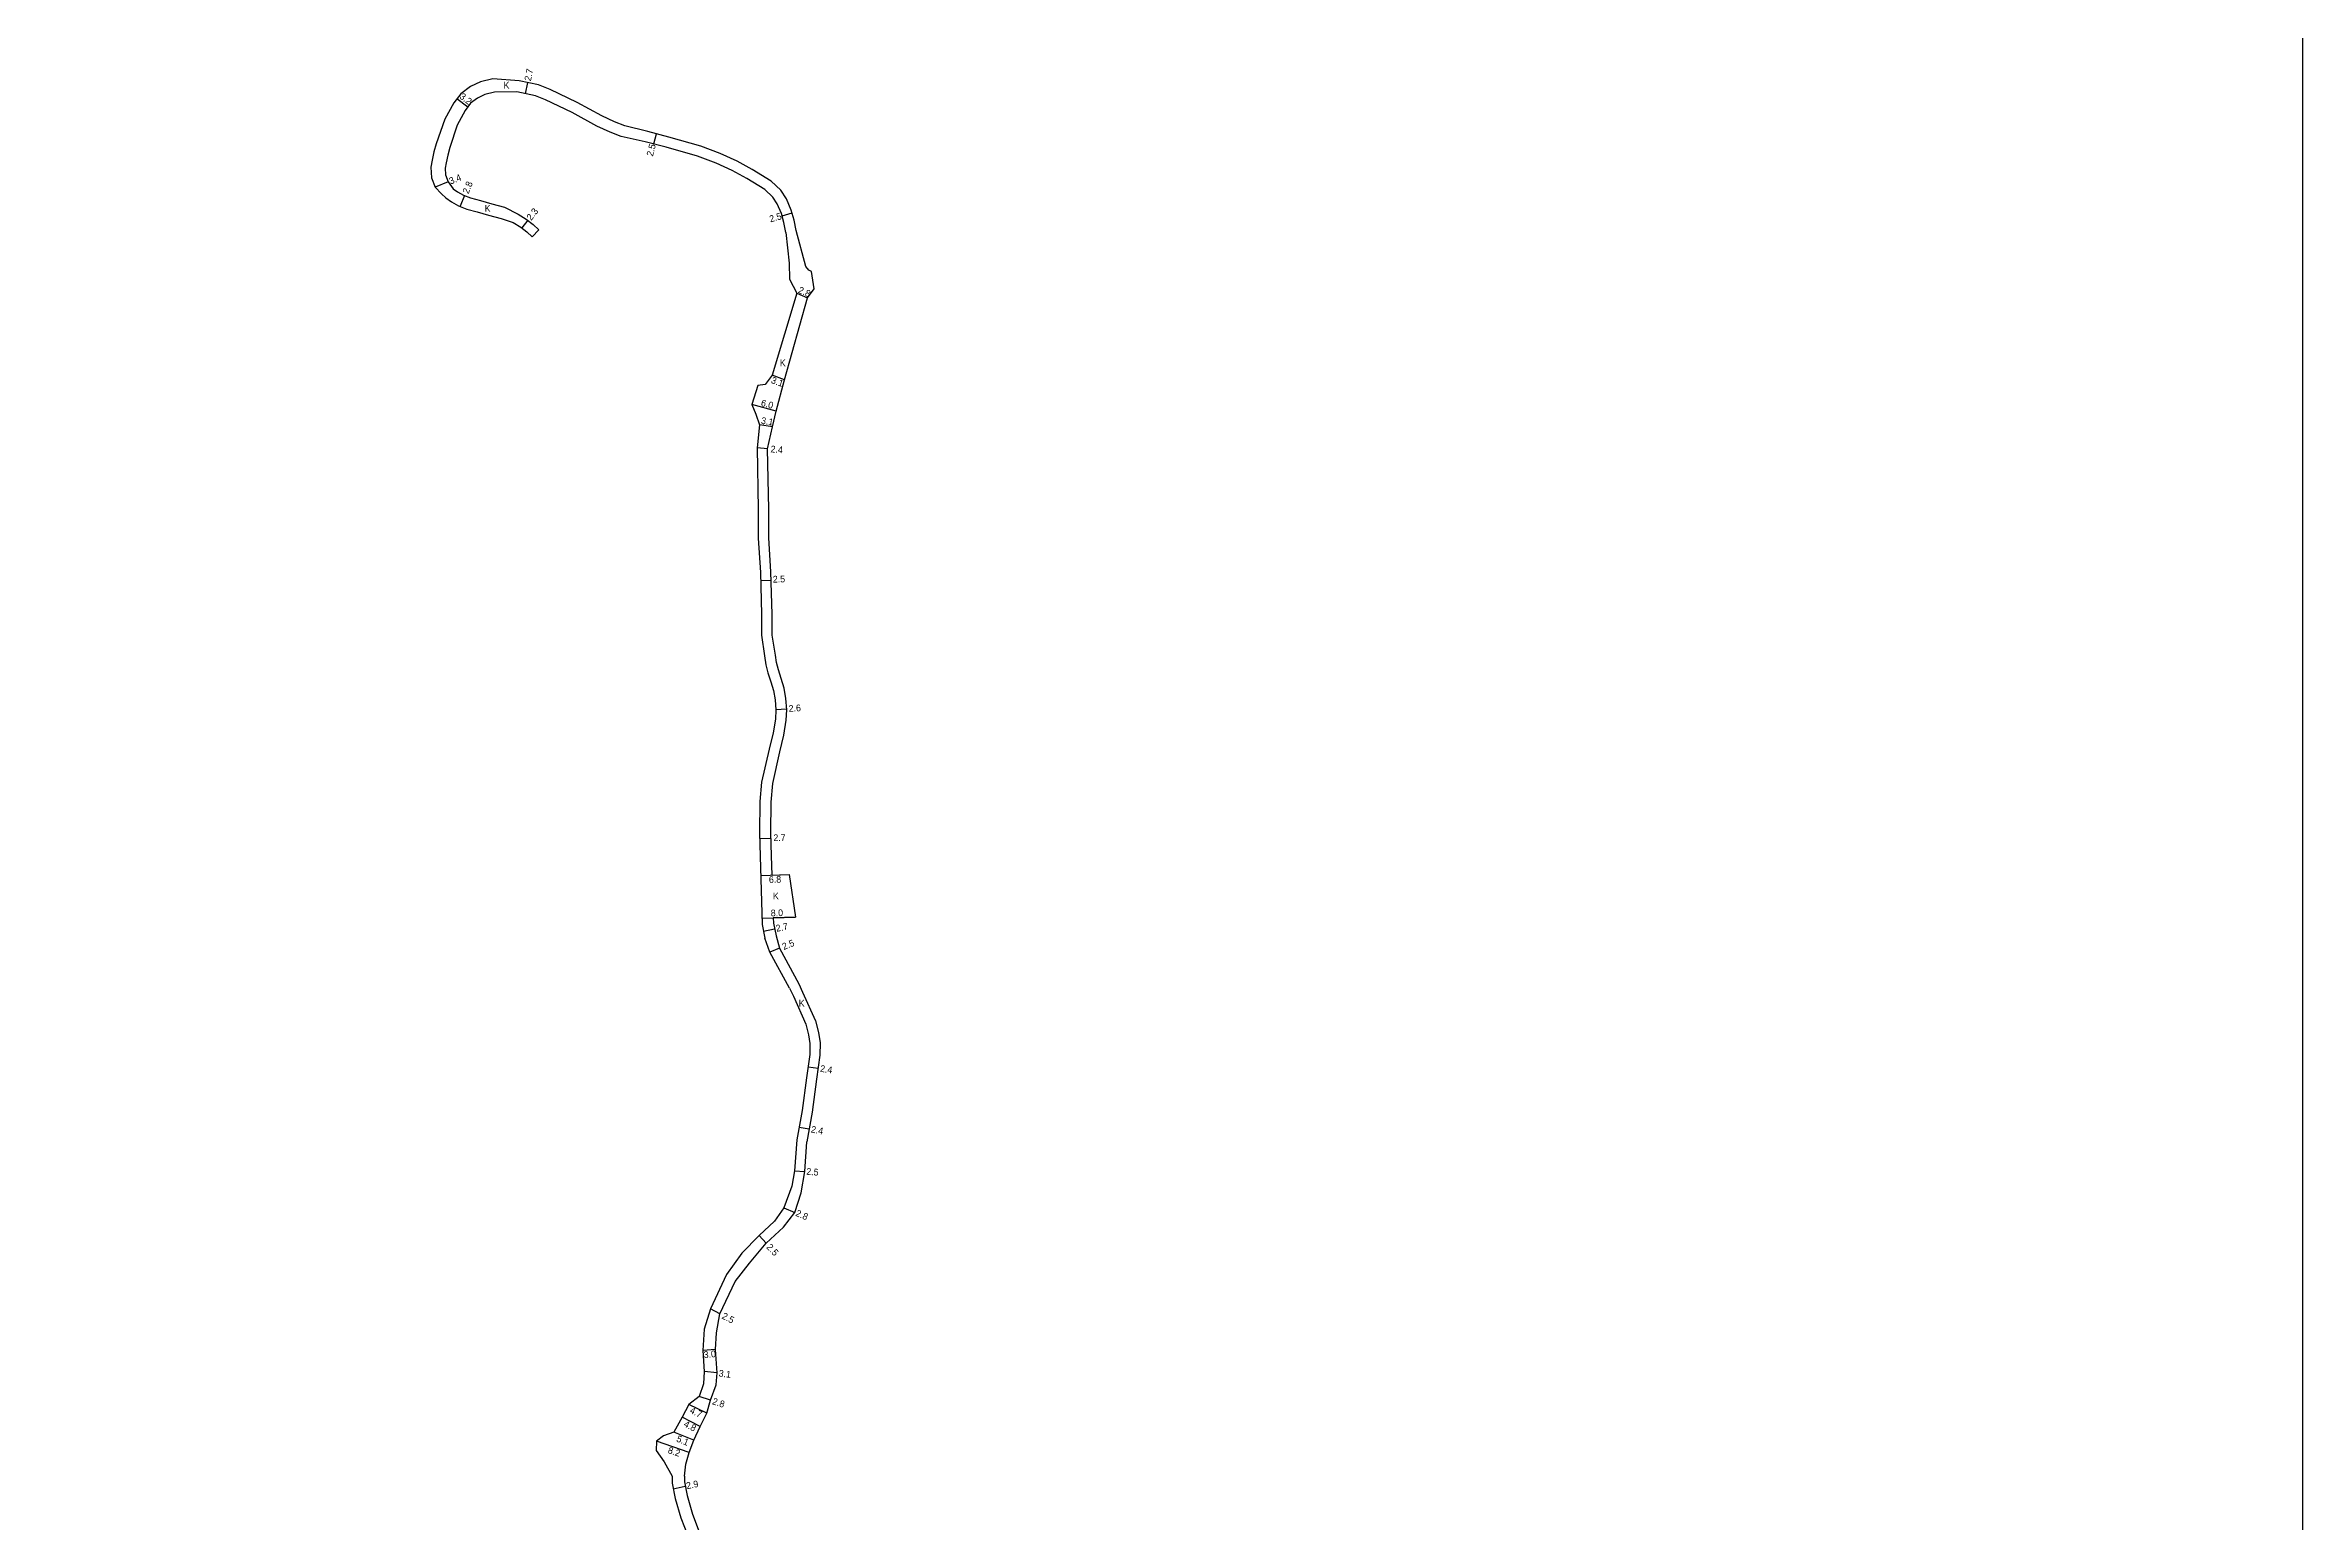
# Model space of a CAD drawing. Header units: metres. Extents: x 0 to 4000, y -96000 to -93000.
# Drawn here: x 1863 to 2400, y -95379 to -95028 of the extents above; entities that cross this region are included whole.
import ezdxf

# ---------------------------------------------------------------- set-up
doc = ezdxf.new("R2010")
doc.units = ezdxf.units.M
doc.header["$LTSCALE"] = 2.5
for name, color, linetype in [('図郭', 7, 'Continuous'), ('幅員', 7, 'Continuous'), ('舗装', 7, 'Continuous'), ('道路', 7, 'Continuous')]:
    doc.layers.add(name, color=color, linetype=linetype)
doc.styles.get("Standard").update_dxf_attribs({"font": ''})
doc.styles.get('Standard').set_extended_font_data('@MS PGothic')

msp = doc.modelspace()

# ---------------------------------------------------------------- linework, layer by layer
at = {"layer": '図郭'}
msp.add_lwpolyline([(1600, -95400), (2400, -95400), (2400, -94800), (1600, -94800)], close=True, dxfattribs=at)
at = {"layer": '幅員'}
for points in [[(1977.23, -95039.7), (1977.78, -95037.05)], [(1963.51, -95042.85), (1960.95, -95040.94)], [(2007.74, -95051.62), (2008.37, -95049.2)], [(1958.89, -95060.64), (1955.73, -95061.88)], [(1962.71, -95063.87), (1961.67, -95066.46)], [(1977.78, -95069.76), (1976.36, -95071.57)], [(2038.26, -95068.72), (2040.66, -95068.03)], [(2041.76, -95087.1), (2044.33, -95088.2)], [(2038.82, -95107.67), (2035.9, -95106.63)], [(2036.9, -95115.16), (2031.1, -95113.6)], [(2035.96, -95118.87), (2032.9, -95118.37)], [(2034.78, -95124.07), (2032.38, -95123.88)], [(2033.18, -95155.39), (2035.68, -95155.33)], [(2036.76, -95186.11), (2039.36, -95185.95)], [(2032.95, -95216.7), (2035.65, -95216.64)], [(2033.18, -95225.54), (2039.98, -95225.33)], [(2033.49, -95235.64), (2041.49, -95235.4)], [(2033.87, -95238.79), (2036.51, -95238.24)], [(2037.7, -95242.8), (2035.39, -95243.74)], [(2044.46, -95271), (2046.84, -95271.33)], [(2042.34, -95285.36), (2044.7, -95285.79)], [(2041.22, -95295.72), (2043.71, -95295.92)], [(2038.71, -95304.54), (2041.29, -95305.65)], [(2034.52, -95312.93), (2032.8, -95311.11)], [(2023.5, -95329.72), (2021.28, -95328.57)], [(2022.42, -95338.18), (2019.44, -95338.46)], [(2022.8, -95343.77), (2019.72, -95343.41)], [(2021.24, -95350.24), (2018.57, -95349.38)], [(2018.78, -95356.53), (2014.55, -95354.27)], [(2020.35, -95353.32), (2016.12, -95351.25)], [(2016.15, -95362.67), (2008.39, -95360.02)], [(2017.28, -95359.79), (2012.56, -95357.85)], [(2012.4, -95371.3), (2015.25, -95370.74)]]:
    msp.add_lwpolyline(points, dxfattribs=at)
at = {"layer": '道路'}
for points in [[(1975.76, -95036.64), (1969.49, -95036.16), (1966.55, -95036.84), (1964.16, -95037.96), (1961.89, -95039.68), (1960.24, -95041.89), (1958.06, -95045.77), (1955.97, -95051.58)], [(2006.34, -95048.68), (2000.91, -95047.33), (1998.44, -95046.34), (1995.42, -95044.96), (1989.57, -95041.76), (1983.12, -95038.66), (1980.37, -95037.59), (1975.76, -95036.64)], [(1975.22, -95039.28), (1969.88, -95039.35), (1967.6, -95039.88), (1965.83, -95040.71), (1964.18, -95041.96), (1962.93, -95043.64), (1960.96, -95047.15), (1959.24, -95052.48)], [(2005.71, -95051.1), (2000.04, -95049.89), (1997.38, -95048.82), (1994.21, -95047.37), (1988.34, -95044.16), (1982.04, -95041.14), (1979.6, -95040.19), (1975.22, -95039.28)], [(2041.62, -95072.21), (2041.16, -95069.75), (2040.47, -95067.35), (2039.35, -95064.67), (2038.01, -95062.65), (2035.66, -95060.49), (2031.16, -95057.71), (2027.57, -95055.71), (2023.59, -95053.89), (2018.92, -95052.12), (2011.36, -95049.98), (2006.34, -95048.68)], [(1955.97, -95051.58), (1955.43, -95053.52), (1955.03, -95055.45), (1954.74, -95057.18), (1954.87, -95059.69), (1955.73, -95061.88)], [(1959.24, -95052.48), (1958.74, -95054.32), (1958.38, -95056.08), (1958.16, -95057.38), (1958.24, -95058.97), (1958.89, -95060.64)], [(2039.16, -95072.67), (2038.72, -95070.32), (2038.11, -95068.18), (2037.13, -95065.85), (2036.09, -95064.28), (2034.15, -95062.49), (2029.89, -95059.87), (2026.44, -95057.94), (2022.63, -95056.2), (2018.14, -95054.5), (2010.7, -95052.39), (2005.71, -95051.1)], [(1958.89, -95060.64), (1960.08, -95062.3), (1961.09, -95063.04), (1962.47, -95063.77), (1964.16, -95064.45), (1966.51, -95065.08), (1969.21, -95065.87), (1972.29, -95066.64), (1975.49, -95068.3)], [(1955.73, -95061.88), (1957.28, -95063.52), (1958.3, -95064.47), (1959.61, -95065.42), (1961.29, -95066.31), (1963.27, -95067.11), (1965.75, -95067.78), (1968.48, -95068.57), (1971.44, -95069.32), (1974.29, -95070.27)], [(1974.29, -95070.27), (1976.13, -95071.38), (1977.55, -95072.5), (1978.84, -95073.74)], [(1975.49, -95068.3), (1977.43, -95069.49), (1979.06, -95070.76), (1980.44, -95072.08)], [(1980.44, -95072.08), (1978.84, -95073.74)], [(2039.16, -95072.67), (2039.95, -95079.96), (2040.04, -95083.77), (2041.76, -95087.1), (2035.9, -95106.63), (2034.24, -95108.83), (2032.52, -95109.04), (2031.1, -95113.6), (2032.07, -95115.86), (2032.9, -95118.37), (2032.38, -95123.88), (2032.6, -95138.47), (2032.6, -95145.33), (2033.13, -95153.48), (2033.4, -95163.44), (2033.42, -95168.38), (2034.11, -95173.34), (2034.42, -95175.43), (2034.9, -95177.38), (2035.57, -95179.53), (2036.24, -95181.59), (2036.61, -95183.78), (2036.77, -95186.18), (2036.69, -95188.38), (2036.15, -95191.62), (2035.19, -95195.53), (2033.41, -95203.33), (2032.98, -95207.98), (2032.92, -95215.37), (2033.04, -95220.92), (2033.54, -95237.22), (2034.21, -95240.44)], [(2045.91, -95086.07), (2045.27, -95081.92), (2044.62, -95081.63), (2043.96, -95080.75), (2041.62, -95072.21)], [(2035.88, -95225.46), (2035.74, -95220.85), (2035.62, -95215.35), (2035.68, -95208.12), (2036.09, -95203.7), (2037.71, -95196.15), (2038.7, -95192.15), (2039.28, -95188.64), (2039.37, -95186.15), (2039.2, -95183.48), (2038.77, -95180.97), (2038.05, -95178.74), (2037.41, -95176.68), (2036.97, -95174.92), (2036.71, -95173.13), (2035.92, -95168.37), (2035.9, -95163.4), (2035.63, -95153.37), (2035.1, -95145.25), (2035.1, -95138.47), (2034.78, -95124.07), (2035.96, -95118.87), (2036.9, -95115.16), (2038.82, -95107.67), (2044.33, -95088.2), (2045.91, -95086.07)], [(2035.88, -95225.46), (2039.98, -95225.33), (2041.49, -95235.4), (2036.19, -95235.56)], [(2036.19, -95235.56), (2036.23, -95236.9), (2036.85, -95239.9)], [(2040.06, -95252.34), (2035.39, -95243.74), (2034.21, -95240.44)], [(2036.85, -95239.9), (2037.7, -95242.8), (2042.23, -95251.3)], [(2040.06, -95252.34), (2040.98, -95254.25), (2043.92, -95260.86), (2044.59, -95263.38), (2044.89, -95265.49), (2044.87, -95268.09), (2044.1, -95273.61), (2043.06, -95281.43), (2041.78, -95288.39)], [(2042.23, -95251.3), (2043.16, -95253.24), (2046.19, -95260.06), (2046.94, -95262.89), (2047.3, -95265.32), (2047.27, -95268.27), (2046.48, -95273.93), (2045.43, -95281.8), (2044.14, -95288.82)], [(2041.78, -95288.39), (2041.22, -95295.72), (2040.62, -95299.39), (2038.71, -95304.54), (2036.47, -95307.73), (2032.8, -95311.11), (2028.7, -95315.34), (2025.08, -95320.39), (2021.28, -95328.57), (2019.73, -95333.36), (2019.44, -95338.46), (2019.72, -95343.41), (2019.6, -95346.35), (2018.57, -95349.38), (2016.12, -95351.25), (2014.55, -95354.27), (2012.56, -95357.85), (2010.1, -95358.77), (2008.39, -95360.02), (2008.29, -95362.22), (2010.25, -95364.95), (2012.12, -95368.35)], [(2015.03, -95368.31), (2015.39, -95365.48), (2016.15, -95362.67), (2017.28, -95359.79), (2018.78, -95356.53), (2020.35, -95353.32), (2021.24, -95350.24), (2022.56, -95346.61), (2022.8, -95343.77), (2022.42, -95338.18), (2022.65, -95334.24), (2023.5, -95329.72), (2027.13, -95322.05), (2030.53, -95317.66), (2034.52, -95312.93), (2038.58, -95309.1), (2041.29, -95305.65), (2042.85, -95300.95), (2043.71, -95295.92), (2044.14, -95288.82)], [(2012.12, -95368.35), (2012.15, -95370.01), (2012.86, -95373.61), (2014.2, -95378.24), (2015.9, -95382.69), (2018.47, -95387.94), (2022.42, -95394.88), (2025.32, -95400)], [(2015.03, -95368.31), (2015.04, -95369.71), (2015.68, -95372.92), (2016.95, -95377.32), (2018.56, -95381.53), (2021.04, -95386.58), (2024.94, -95393.45), (2028.65, -95400)]]:
    msp.add_lwpolyline(points, dxfattribs=at)

# ---------------------------------------------------------------- texts
at = {"layer": '幅員'}
for s, rotation, p in [('2.7', 78.2886, (1978.52, -95036.78)), ('3.2', 323.1946, (1961.4, -95040.66)), ('2.5', 75.4273, (2007.54, -95054.69)), ('3.4', 21.4634, (1959.45, -95061.28)), ('2.8', 68.0618, (1963.67, -95063.62)), ('2.3', 51.9239, (1978.61, -95069.96)), ('2.5', 15.9736, (2035.52, -95070.28)), ('2.8', 337.0056, (2041.95, -95086.95)), ('3.1', 340.3201, (2035.52, -95108.43)), ('6.0', 344.8822, (2033.12, -95113.87)), ('3.1', 350.8506, (2033.2, -95118.13)), ('2.4', 355.3633, (2035.49, -95124.93)), ('2.5', 1.5471, (2036.1, -95155.91)), ('2.6', 3.6224, (2039.89, -95186.64)), ('2.7', 1.2173, (2036.22, -95217.37)), ('6.8', 1.771, (2035.17, -95227.32)), ('8.0', 1.771, (2035.62, -95235.26)), ('2.7', 11.6682, (2036.96, -95238.93)), ('2.5', 21.9674, (2038.68, -95243.27)), ('2.4', 352.0575, (2047.24, -95272.18)), ('2.4', 349.5902, (2045.05, -95286.6)), ('2.5', 355.4047, (2043.99, -95296.66)), ('2.8', 336.7688, (2041.34, -95306.38)), ('2.5', 313.3144, (2034.44, -95314.01)), ('2.5', 332.6971, (2023.79, -95330.77)), ('3.0', 5.2411, (2019.69, -95340.27)), ('3.1', 353.2394, (2023.14, -95344.62)), ('2.8', 342.0698, (2021.54, -95351.18)), ('4.8', 331.8068, (2014.73, -95356.41)), ('4.7', 333.8974, (2016.16, -95353.21)), ('8.2', 341.1585, (2010.98, -95362.79)), ('5.1', 337.7396, (2013, -95360.03)), ('2.9', 11.218, (2015.63, -95371.43))]:
    msp.add_text(s, height=1.6, rotation=rotation, dxfattribs=at).set_placement(p)
at = {"layer": '舗装'}
for p in [(1972.02, -95038.46), (1967.53, -95067.74), (2037.73, -95104.47), (2036.1, -95231.19), (2042.24, -95256.69)]:
    msp.add_text('K', height=1.6, dxfattribs=at).set_placement(p)

doc.saveas('drawing.dxf')
